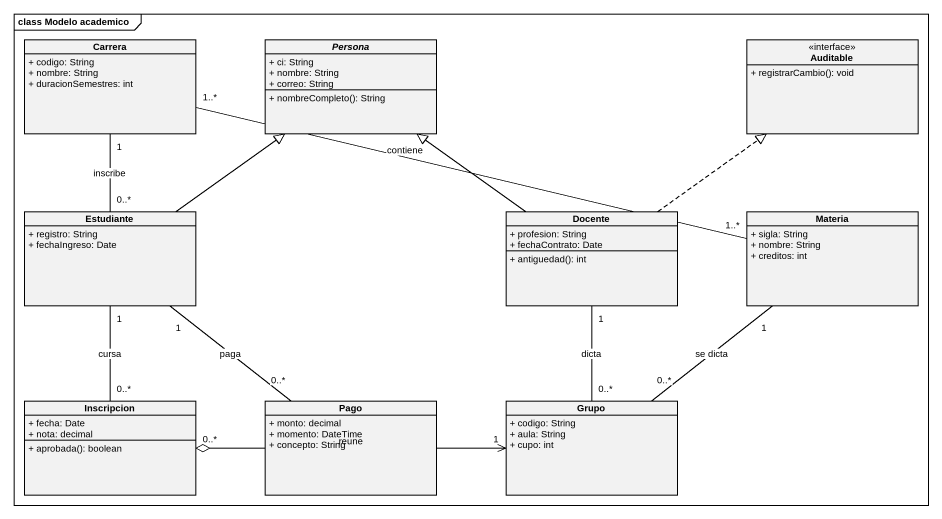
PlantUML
@startuml
mainframe class Modelo academico
hide circle
hide empty members
skinparam classAttributeIconSize 0
class Carrera {
  + codigo: String
  + nombre: String
  + duracionSemestres: int
}
abstract class Persona {
  + ci: String
  + nombre: String
  + correo: String
  + nombreCompleto(): String
}
class Auditable <<interface>> {
  + registrarCambio(): void
}
class Estudiante {
  + registro: String
  + fechaIngreso: Date
}
class Docente {
  + profesion: String
  + fechaContrato: Date
  + antiguedad(): int
}
class Materia {
  + sigla: String
  + nombre: String
  + creditos: int
}
class Inscripcion {
  + fecha: Date
  + nota: decimal
  + aprobada(): boolean
}
class Pago {
  + monto: decimal
  + momento: DateTime
  + concepto: String
}
class Grupo {
  + codigo: String
  + aula: String
  + cupo: int
}
Carrera "1" -- "0..*" Estudiante : inscribe
Carrera "1..*" -right- "1..*" Materia : contiene
Estudiante -up-|> Persona
Estudiante "1" -- "0..*" Inscripcion : cursa
Estudiante "1" -- "0..*" Pago : paga
Docente -up-|> Persona
Docente .up.|> Auditable
Docente "1" -- "0..*" Grupo : dicta
Materia "1" -- "0..*" Grupo : se dicta
Grupo "1" <-left-o "0..*" Inscripcion : reune
@enduml
